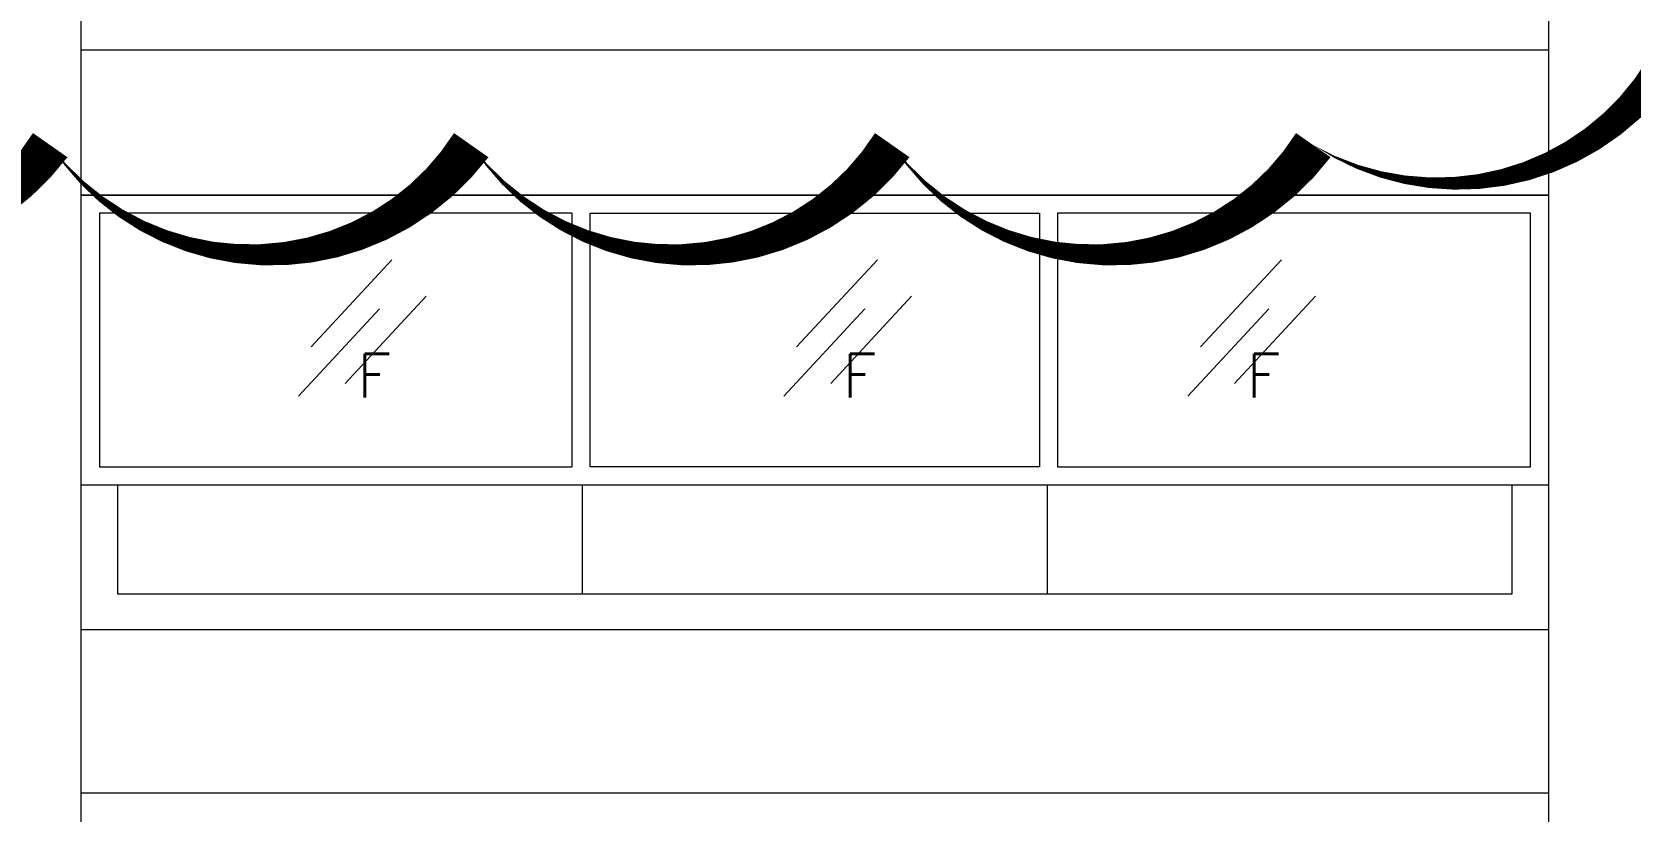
# Model space of a CAD drawing. Header units: inches. Extents: x 10298 to 58665, y -34908 to 21181.
# Drawn here: x 44802 to 49213, y 7166 to 9316 of the extents above; entities that cross this region are included whole.
import ezdxf

# ---------------------------------------------------------------- set-up
doc = ezdxf.new("R2010")
doc.units = ezdxf.units.IN
doc.header["$MEASUREMENT"] = 0
doc.layers.add('M-HVAC-DUCT-NEW', color=5, linetype='Continuous')
doc.layers.add('M-X-BKGD', color=8, linetype='Continuous')
doc.styles.add('SIMPLEX', font='simplex.shx')

# ---------------------------------------------------------------- blocks, each defined once
blk = doc.blocks.new('ELEV 1')
at = {"layer": 'M-X-BKGD', "lineweight": 20}
for p, q in [((50990.5, 10921.6), (50990.5, 22294.4)), ((55040.5, 22294.4), (55040.5, 10921.6)), ((55040.5, 19671.6), (50990.5, 19671.6)), ((55040.5, 19271.6), (50990.5, 19271.6)), ((55040.5, 18071.6), (50990.5, 18071.6)), ((50990.5, 17621.6), (55040.5, 17621.6))]:
    blk.add_line(p, q, dxfattribs=at)
at = {"layer": 'M-X-BKGD', "lineweight": 0}
for p, q in [((50990.5, 18471.6), (50990.5, 19271.6)), ((50990.5, 19271.6), (55040.5, 19271.6)), ((51090.5, 19271.6), (51090.5, 19271.6)), ((51090.5, 19271.6), (51090.5, 19271.6)), ((55040.5, 19271.6), (55040.5, 18471.6)), ((52345.5, 19221.6), (51040.5, 19221.6)), ((51040.5, 19221.6), (51040.5, 18521.6)), ((52345.5, 18521.6), (52345.5, 19221.6)), ((52395.5, 18521.6), (52395.5, 19221.6)), ((52395.5, 19221.6), (53635.5, 19221.6)), ((53635.5, 19221.6), (53635.5, 18521.6)), ((54990.5, 19221.6), (53685.5, 19221.6)), ((53685.5, 19221.6), (53685.5, 18521.6)), ((54990.5, 18521.6), (54990.5, 19221.6)), ((51848, 19093.4), (51625, 18853.1)), ((53188, 19093.4), (52965, 18853.1)), ((54303, 19093.4), (54080, 18853.1)), ((51942.2, 18992.4), (51719.1, 18752)), ((53282.2, 18992.4), (53059.1, 18752)), ((54397.2, 18992.4), (54174.1, 18752)), ((51813.2, 18957.6), (51590.1, 18717.2)), ((53153.2, 18957.6), (52930.1, 18717.2)), ((54268.2, 18957.6), (54045.1, 18717.2)), ((51040.5, 18521.6), (52345.5, 18521.6)), ((53635.5, 18521.6), (52395.5, 18521.6)), ((53685.5, 18521.6), (54990.5, 18521.6)), ((55040.5, 18471.6), (50990.5, 18471.6)), ((51090.5, 18471.6), (51090.5, 18171.6)), ((52373.9, 18171.6), (52373.9, 18471.6)), ((53657.2, 18171.6), (53657.2, 18471.6)), ((54940.5, 18171.6), (54940.5, 18471.6)), ((52373.9, 18171.6), (52373.9, 18371.6)), ((51090.5, 18171.6), (54940.5, 18171.6))]:
    blk.add_line(p, q, dxfattribs=at)
at = {"layer": 'M-X-BKGD', "style": 'SIMPLEX'}
for p in [(51752.5, 18713.5), (53092.5, 18713.5), (54207.5, 18713.5)]:
    blk.add_text('F', height=120, dxfattribs=at).set_placement(p)

msp = doc.modelspace()

# ---------------------------------------------------------------- linework, layer by layer
at = {"layer": 'M-HVAC-DUCT-NEW', "color": 2}
msp.add_lwpolyline([(30906.2, 9003.8, 0, 116.2, 0.520567), (32068.4, 9003.8, 0, 116.2, 0.520567), (33230.6, 9003.8, 0, 116.2, 0.520567), (34392.7, 9003.8, 0, 116.2, 0.520567), (35554.9, 9003.8, 0, 116.2, 0.520567), (36717.1, 9003.8, 0, 116.2, 0.520567), (37879.2, 9003.8, 0, 116.2, 0.520567), (39041.4, 9003.8, 0, 116.2, 0.520567), (40203.6, 9003.8, 0, 116.2, 0.520567), (41365.8, 9003.8, 0, 116.2, 0.520567), (42527.9, 9003.8, 0, 116.2, 0.520567), (43690.1, 9003.8, 0, 116.2, 0.520567), (44852.3, 9003.8, 0, 116.2, 0.520567), (46014.4, 9003.8, 0, 116.2, 0.520567), (47176.6, 9003.8, 0, 116.2, 0.520567), (48338.8, 9003.8, 0, 116.2, 0.520567), (49403.3, 9462.1, 0, 116.2, 0.520567)], format="xyseb", dxfattribs=at)

# ---------------------------------------------------------------- block references
at = {"layer": 'M-X-BKGD'}
msp.add_blockref('ELEV 1', (-6052.4, -10405.9), dxfattribs=at)

doc.saveas('drawing.dxf')
